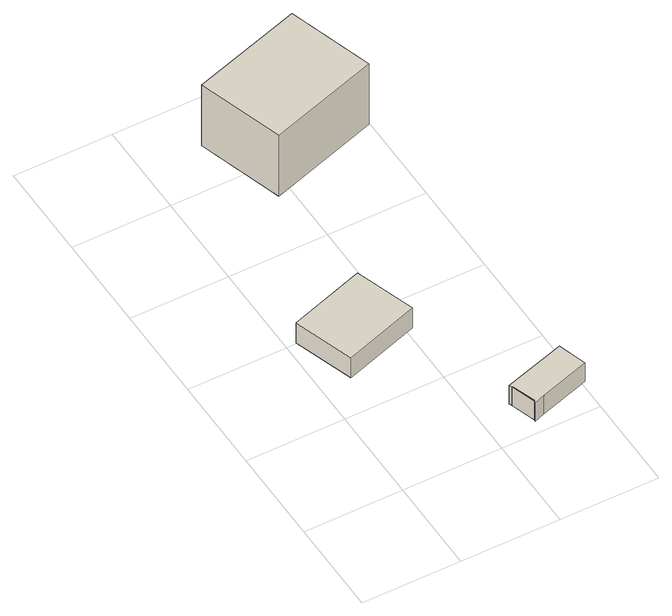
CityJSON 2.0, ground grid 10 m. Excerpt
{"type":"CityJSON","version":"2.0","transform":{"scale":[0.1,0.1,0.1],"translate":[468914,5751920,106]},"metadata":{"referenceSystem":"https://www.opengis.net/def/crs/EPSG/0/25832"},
"CityObjects":{
"building1":{"type":"Building","attributes":{"Gemeindeschluessel":"05754044","BezugspunktDach":"2000","function":"31001_9998","measuredHeight":2.51},"address":[{"country":"Germany","locality":"Verl","thoroughfareNumber":"21","thoroughfareName":"Fichtenteich"}],"geometry":[{"type":"Solid","lod":"1","boundaries":[[[[0,1,2,3]],[[4,5,6,7]],[[4,7,3,2]],[[5,4,2,1]],[[6,5,1,0]],[[7,6,0,3]]]]}]},
"building2":{"type":"Building","attributes":{"Gemeindeschluessel":"05754044","BezugspunktDach":"2000","function":"51009_1610","measuredHeight":2.33},"address":[{"country":"Germany"}],"geometry":[{"type":"Solid","lod":"1","boundaries":[[[[8,9,10,11]],[[12,13,14,15]],[[12,15,11,10]],[[13,12,10,9]],[[14,13,9,8]],[[15,14,8,11]]]]}]},
"building3":{"type":"Building","attributes":{"Gemeindeschluessel":"05754044","BezugspunktDach":"2000","function":"31001_2463","measuredHeight":2.35},"address":[{"country":"Germany","locality":"Verl","thoroughfareNumber":"25","thoroughfareName":"Fichtenteich"}],"geometry":[{"type":"Solid","lod":"1","boundaries":[[[[16,9,8,11,10,17,18,19,20]],[[21,22,23,12,15,14,13,24,25]],[[21,25,20,19]],[[22,21,19,18]],[[23,22,18,17]],[[12,23,17,10]],[[15,12,10,11]],[[14,15,11,8]],[[13,14,8,9]],[[24,13,9,16]],[[25,24,16,20]]]]}]},
"building4":{"type":"Building","attributes":{"Gemeindeschluessel":"05754044","BezugspunktDach":"2000","function":"31001_1010","measuredHeight":10.42},"address":[{"country":"Germany","locality":"Verl","thoroughfareNumber":"21","thoroughfareName":"Fichtenteich"}],"geometry":[{"type":"Solid","lod":"1","boundaries":[[[[26,27,28,29]],[[30,31,32,33]],[[30,33,29,28]],[[31,30,28,27]],[[32,31,27,26]],[[33,32,26,29]]]]}]}
},
"vertices":[
[85,223,34],[8,198,34],[28,137,34],[105,162,34],[28,137,9],[8,198,9],[85,223,9],[105,162,9],
[130,32,38],[129,32,38],[137,7,38],[138,8,38],[137,7,15],[129,32,15],[130,32,15],[138,8,15],
[128,35,38],[137,5,38],[148,9,38],[199,25,38],[190,54,38],[199,25,15],[148,9,15],[137,5,15],[128,35,15],[190,54,15],
[172,484,81],[60,449,81],[87,362,81],[199,397,81],[87,362,5],[60,449,5],[172,484,5],[199,397,5]
]}
